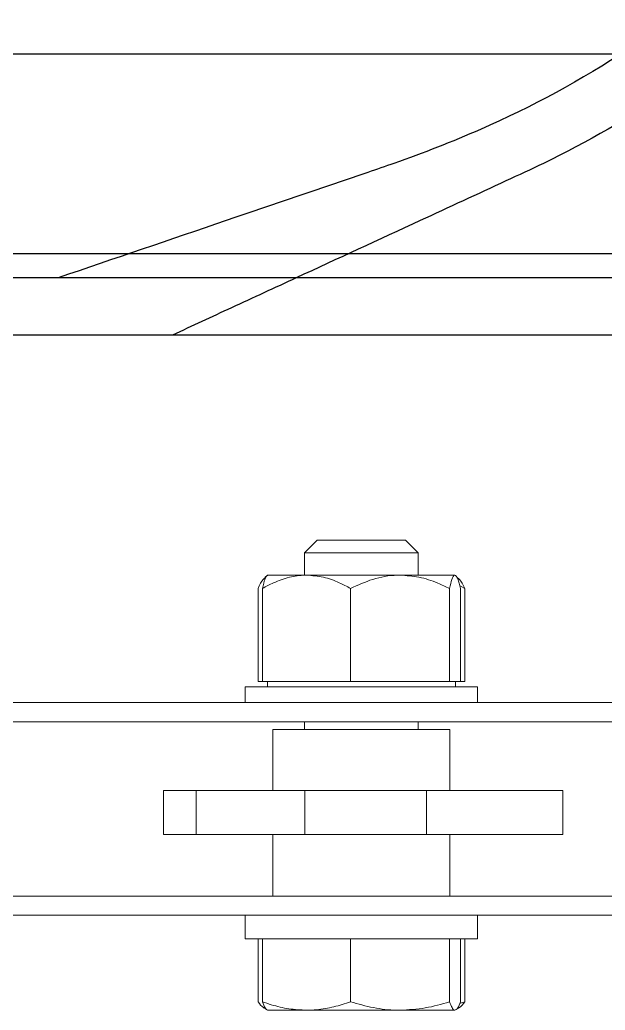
# Model space of a CAD drawing. Header units: feet. Extents: x -21 to 5170, y -254 to 1413.
# Drawn here: x 1841.07 to 1844.47, y 55.75 to 61.5 of the extents above; entities that cross this region are included whole.
import ezdxf
from ezdxf.lldxf.tags import DXFTag

# ---------------------------------------------------------------- set-up
doc = ezdxf.new("R2010")
doc.units = ezdxf.units.FT
doc.header["$MEASUREMENT"] = 0
for name, color, linetype in [('ATI CENTER SUPPORT', 7, 'Continuous'), ('DC FEEEDERS', 1, 'Continuous'), ('PV-AG-DC1', 142, 'DC1')]:
    doc.layers.add(name, color=color, linetype=linetype)
doc.styles.add('NEI-A', font='arial.ttf')
tags = doc.linetypes.add('DC1', pattern='A,0.176989,-0.035266,["DC1",NEI-A,S=0.1,R=0,X=0,Y=-0.05],-0.314734,0.176989', length=0.703978).pattern_tags.tags
tags[6] = DXFTag(74, 10)

msp = doc.modelspace()

# ---------------------------------------------------------------- linework, layer by layer
at = {"layer": 'ATI CENTER SUPPORT', "color": 8, "linetype": 'Continuous', "lineweight": 15}
for p, q in [((1842.7951, 58.47921), (1842.72207, 58.40619)), ((1843.30936, 58.47921), (1842.7951, 58.47921)), ((1843.38238, 58.40619), (1843.30936, 58.47921)), ((1842.72207, 58.40619), (1842.72208, 58.27675)), ((1843.38238, 58.40619), (1842.72207, 58.40619)), ((1843.38238, 58.27675), (1843.38238, 58.40619)), ((1842.50609, 58.27675), (1842.49116, 58.26311)), ((1843.59564, 58.27675), (1842.50635, 58.27675)), ((1842.45156, 58.19961), (1842.45156, 57.65964)), ((1842.47736, 58.19961), (1842.47736, 57.65964)), ((1842.98933, 58.19961), (1842.98933, 57.65964)), ((1843.56419, 58.19961), (1843.5642, 57.65965)), ((1843.62308, 58.21629), (1843.6529, 58.19961)), ((1843.6271, 58.19961), (1843.6271, 57.65965)), ((1843.6529, 58.19961), (1843.6529, 57.65965)), ((1843.72745, 57.62776), (1842.37701, 57.62775)), ((1842.37701, 57.62775), (1842.37702, 57.53667)), ((1842.45156, 57.65964), (1842.47736, 57.65964)), ((1843.5642, 57.65965), (1842.47736, 57.65964)), ((1842.50609, 57.65964), (1842.50609, 57.62776)), ((1843.5642, 57.65965), (1843.59565, 57.65965)), ((1843.59565, 57.65965), (1843.6271, 57.65965)), ((1843.59837, 57.62776), (1843.59837, 57.65965)), ((1843.6271, 57.65965), (1843.6529, 57.65965)), ((1843.72745, 57.53668), (1843.72745, 57.62776)), ((1845.90629, 57.5367), (1825.49583, 57.53658)), ((1845.90629, 57.42534), (1825.49583, 57.42522)), ((1842.72208, 57.42532), (1842.72208, 57.37981)), ((1843.38239, 57.37981), (1843.38239, 57.42533)), ((1842.53798, 57.37981), (1842.53798, 57.02703)), ((1842.53798, 57.37981), (1843.56649, 57.37981)), ((1843.56649, 57.02703), (1843.56649, 57.37981)), ((1841.90201, 57.02702), (1844.2225, 57.02704)), ((1841.90201, 57.02702), (1841.90201, 56.7699)), ((1842.09286, 57.02703), (1842.09286, 56.7699)), ((1842.72286, 56.7699), (1842.72286, 57.02703)), ((1843.43142, 57.02703), (1843.43142, 56.76991)), ((1844.2225, 56.76991), (1844.2225, 57.02704)), ((1844.2225, 56.76991), (1841.90201, 56.7699)), ((1842.53798, 56.7699), (1842.53799, 56.41301)), ((1843.56649, 56.41301), (1843.56649, 56.76991)), ((1845.90629, 56.41303), (1825.49583, 56.41291)), ((1845.90629, 56.30167), (1825.49583, 56.30155)), ((1842.37702, 56.30165), (1842.37702, 56.16506)), ((1843.72746, 56.16507), (1843.72746, 56.30166)), ((1843.72746, 56.16507), (1842.37702, 56.16506)), ((1842.45157, 56.16506), (1842.45158, 55.79935)), ((1842.47737, 56.16506), (1842.47738, 55.79935)), ((1842.98934, 56.16506), (1842.98934, 55.79935)), ((1843.56421, 56.16507), (1843.56421, 55.79936)), ((1843.62711, 56.16507), (1843.62711, 55.79936)), ((1843.65291, 56.16507), (1843.65291, 55.79936)), ((1843.65291, 55.79936), (1843.62309, 55.79012)), ((1842.49228, 55.75855), (1842.5061, 55.75057)), ((1843.59566, 55.75058), (1842.50637, 55.75057))]:
    msp.add_line(p, q, dxfattribs=at)
for points, knots in [([(1842.45156, 58.19961), (1842.46141, 58.22069), (1842.47486, 58.24948), (1842.48941, 58.25838), (1842.49331, 58.26076)], [0, 0, 0, 0, 0.73211403, 1, 1, 1, 1]), ([(1842.73335, 58.27675), (1842.73106, 58.27673), (1842.69767, 58.27655), (1842.63223, 58.26723), (1842.54907, 58.23777), (1842.49849, 58.21085), (1842.47736, 58.19961)], [0, 0, 0, 0, 0.0258494, 0.377445, 0.7399268, 1, 1, 1, 1]), ([(1842.50881, 58.27675), (1842.50478, 58.27428), (1842.49658, 58.26926), (1842.48609, 58.23733), (1842.47981, 58.2102), (1842.47736, 58.19961)], [0, 0, 0, 0, 0.3706757, 0.7542745, 1, 1, 1, 1]), ([(1842.98933, 58.19961), (1842.96762, 58.21109), (1842.91656, 58.23809), (1842.83112, 58.2694), (1842.76624, 58.27428), (1842.73335, 58.27675)], [0, 0, 0, 0, 0.2671855, 0.6284493, 1, 1, 1, 1]), ([(1842.98933, 58.19961), (1843.03184, 58.21896), (1843.11838, 58.25835), (1843.21776, 58.27609), (1843.27105, 58.27669), (1843.27676, 58.27675)], [0, 0, 0, 0, 0.4629865, 0.9424414, 1, 1, 1, 1]), ([(1843.27676, 58.27675), (1843.31361, 58.27428), (1843.38859, 58.26927), (1843.48443, 58.23734), (1843.5418, 58.21021), (1843.56419, 58.19961)], [0, 0, 0, 0, 0.3706763, 0.7542738, 1, 1, 1, 1]), ([(1843.56419, 58.19961), (1843.56885, 58.21896), (1843.57831, 58.25835), (1843.5892, 58.27609), (1843.59502, 58.27669), (1843.59564, 58.27675)], [0, 0, 0, 0, 0.4629801, 0.9424363, 1, 1, 1, 1]), ([(1843.59564, 58.27675), (1843.59967, 58.27429), (1843.60788, 58.26927), (1843.61836, 58.23734), (1843.62464, 58.21021), (1843.6271, 58.19961)], [0, 0, 0, 0, 0.3706768, 0.754275, 1, 1, 1, 1]), ([(1843.6529, 58.19961), (1843.64305, 58.2207), (1843.6296, 58.24949), (1843.61505, 58.25838), (1843.61115, 58.26076)], [0, 0, 0, 0, 0.7321112, 1, 1, 1, 1]), ([(1842.49333, 55.76037), (1842.48976, 55.76175), (1842.47558, 55.76725), (1842.46185, 55.78561), (1842.45158, 55.79935)], [0, 0, 0, 0, 0.2518812, 1, 1, 1, 1]), ([(1842.73336, 55.75057), (1842.6992, 55.75225), (1842.63037, 55.75562), (1842.54509, 55.77645), (1842.49452, 55.79355), (1842.47738, 55.79935)], [0, 0, 0, 0, 0.3942905, 0.7946025, 1, 1, 1, 1]), ([(1842.47738, 55.79935), (1842.48248, 55.78571), (1842.49279, 55.7582), (1842.50345, 55.75313), (1842.50883, 55.75057)], [0, 0, 0, 0, 0.4954583, 1, 1, 1, 1]), ([(1842.98934, 55.79935), (1842.95715, 55.78886), (1842.89245, 55.76779), (1842.80637, 55.75271), (1842.75306, 55.75115), (1842.73336, 55.75057)], [0, 0, 0, 0, 0.3844121, 0.7725445, 1, 1, 1, 1]), ([(1843.27678, 55.75057), (1843.26996, 55.75063), (1843.21837, 55.75107), (1843.12109, 55.76173), (1843.03352, 55.78673), (1842.98934, 55.79935)], [0, 0, 0, 0, 0.0700993, 0.5307879, 1, 1, 1, 1]), ([(1843.56421, 55.79936), (1843.51753, 55.78572), (1843.42331, 55.7582), (1843.32592, 55.75313), (1843.27678, 55.75057)], [0, 0, 0, 0, 0.4954546, 1, 1, 1, 1]), ([(1843.59566, 55.75058), (1843.59491, 55.75063), (1843.58927, 55.75108), (1843.57862, 55.76173), (1843.56904, 55.78674), (1843.56421, 55.79936)], [0, 0, 0, 0, 0.0700991, 0.5307895, 1, 1, 1, 1]), ([(1843.62711, 55.79936), (1843.622, 55.78572), (1843.6117, 55.7582), (1843.60104, 55.75313), (1843.59566, 55.75058)], [0, 0, 0, 0, 0.4954574, 1, 1, 1, 1]), ([(1843.61116, 55.76037), (1843.61473, 55.76176), (1843.62891, 55.76726), (1843.64264, 55.78562), (1843.65291, 55.79936)], [0, 0, 0, 0, 0.2518812, 1, 1, 1, 1])]:
    msp.add_open_spline(points, degree=3, knots=knots, dxfattribs=at)
at = {"layer": 'DC FEEEDERS'}
for points in [[(1805.32588, 61.30476), (1847.77006, 61.30476)], [(1805.32588, 60.14476), (1847.77006, 60.14476)]]:
    msp.add_lwpolyline(points, dxfattribs=at)
at = {"layer": 'PV-AG-DC1', "flags": 128}
for points in [[(1847.77006, 60.00291), (1805.32588, 60.00291)], [(1847.77006, 59.67045), (1805.32588, 59.67045)]]:
    msp.add_lwpolyline(points, dxfattribs=at)
at = {"layer": 'PV-AG-DC1'}
for points, knots in [([(1847.77006, 69.78642), (1847.66925, 68.82323), (1847.5343, 67.83961), (1847.23264, 66.2223), (1847.09919, 65.60398), (1846.71505, 64.28063), (1846.44824, 63.58056), (1845.87291, 62.59835), (1845.6353, 62.26897), (1845.13055, 61.7335), (1844.87541, 61.51671), (1844.33086, 61.14947), (1844.04197, 60.99601), (1843.57901, 60.79304), (1843.41142, 60.72762), (1843.24142, 60.66783), (1843.19089, 60.65006), (1843.14015, 60.63279), (1843.08941, 60.61552), (1842.81509, 60.52214), (1842.54077, 60.42875), (1842.26645, 60.33537), (1841.9409, 60.22455), (1841.61536, 60.11373), (1841.28981, 60.00291)], [5.1545752, 5.1545752, 5.1545752, 5.1545752, 7.9899379, 7.9899379, 9.6765806, 9.6765806, 11.6858612, 11.6858612, 12.7996381, 12.7996381, 13.7036105, 13.7036105, 14.6075829, 14.6075829, 15.1058256, 15.1058256, 15.1058256, 15.2539006, 15.2539006, 15.2539006, 16.0544781, 16.0544781, 16.0544781, 17.004551, 17.004551, 17.004551, 17.004551]), ([(1847.77006, 67.31546), (1847.7392, 67.1336), (1847.70669, 66.95077), (1847.56231, 66.17638), (1847.43166, 65.56715), (1847.06306, 64.27594), (1846.81336, 63.59495), (1846.26283, 62.58715), (1846.02298, 62.22756), (1845.47796, 61.60004), (1845.17672, 61.3271), (1844.61142, 60.9329), (1844.36343, 60.79121), (1844.10931, 60.66783), (1844.03727, 60.63286), (1843.96473, 60.59935), (1843.8922, 60.56584), (1843.72589, 60.48902), (1843.55958, 60.41219), (1843.39328, 60.33537), (1843.15337, 60.22455), (1842.91347, 60.11373), (1842.67356, 60.00291), (1842.54796, 59.94489), (1842.42235, 59.88686), (1842.29675, 59.82884), (1842.18245, 59.77604), (1842.06815, 59.72324), (1841.95385, 59.67045)], [7.4787728, 7.4787728, 7.4787728, 7.4787728, 7.9877747, 7.9877747, 9.6227732, 9.6227732, 11.503335, 11.503335, 12.6223337, 12.6223337, 13.6409475, 13.6409475, 14.3830075, 14.3830075, 14.3830075, 14.5933778, 14.5933778, 14.5933778, 15.0757196, 15.0757196, 15.0757196, 15.7715112, 15.7715112, 15.7715112, 16.1358044, 16.1358044, 16.1358044, 16.4673028, 16.4673028, 16.4673028, 16.4673028])]:
    msp.add_open_spline(points, degree=3, knots=knots, dxfattribs=at)

doc.saveas('drawing.dxf')
